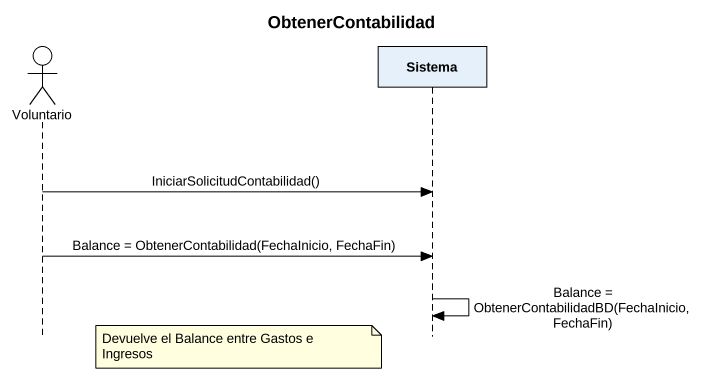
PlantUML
@startuml
title ObtenerContabilidad
hide footbox
actor Voluntario
participant Sistema

Voluntario -> Sistema : IniciarSolicitudContabilidad()
Voluntario -> Sistema : Balance = ObtenerContabilidad(FechaInicio, FechaFin)
Sistema -> Sistema : Balance = ObtenerContabilidadBD(FechaInicio, FechaFin)
note left of Sistema : Devuelve el Balance entre Gastos e Ingresos
@enduml
